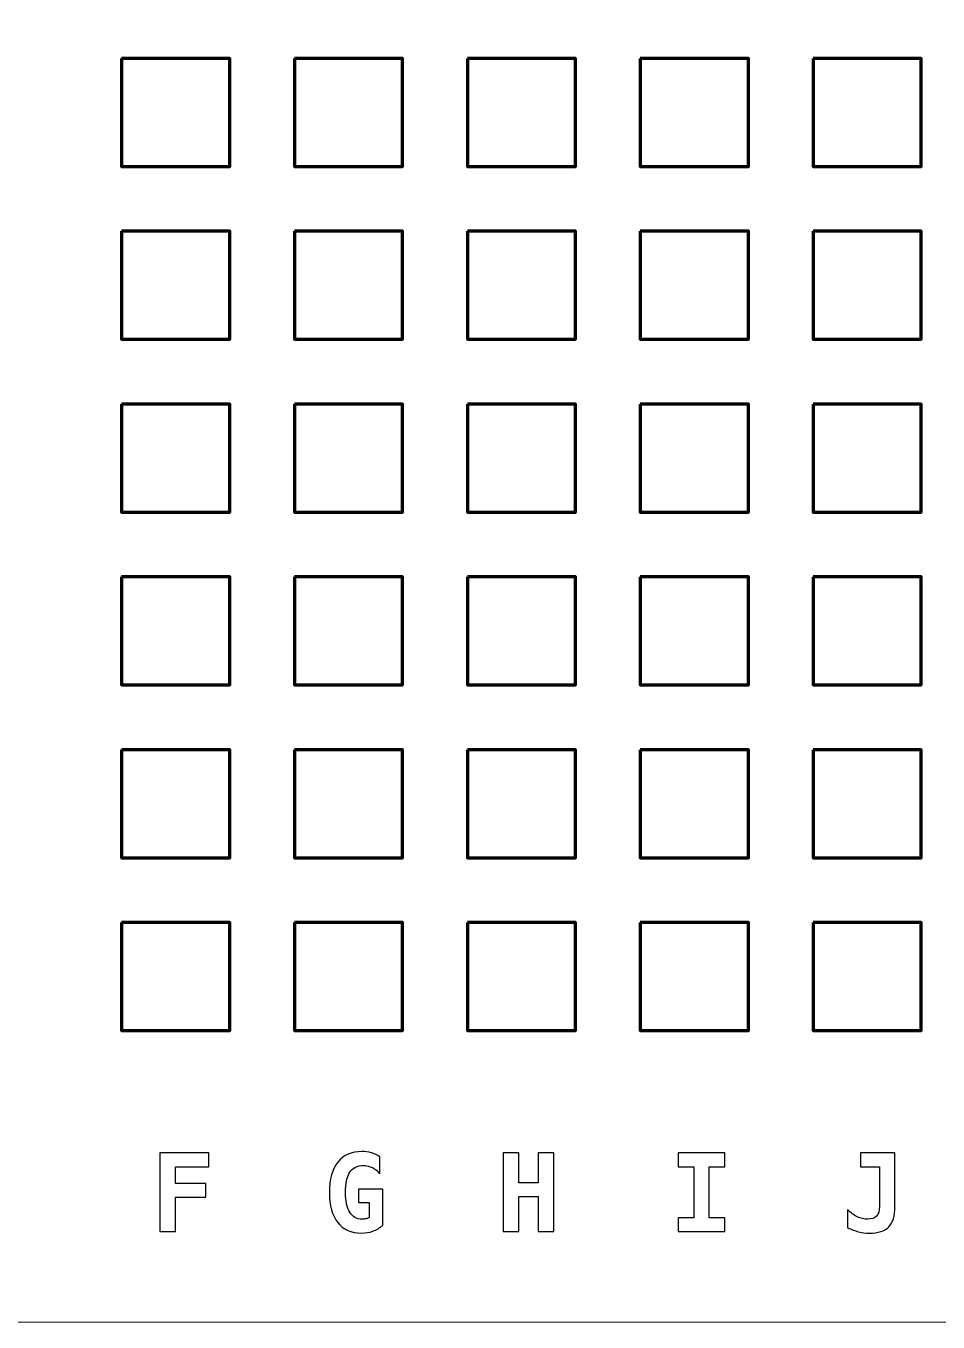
# Model space of a CAD drawing. Header units: centimetres. Extents: x -16.4 to -4.5, y -20.8 to -8.9.
# Drawn here: x -10.339 to -8.999, y -19.35 to -17.446 of the extents above; entities that cross this region are included whole.
import ezdxf

# ---------------------------------------------------------------- set-up
doc = ezdxf.new("R2010")
doc.units = ezdxf.units.CM
doc.header["$MEASUREMENT"] = 0
doc.layers.add('Layer 1', color=7, linetype='Continuous')

msp = doc.modelspace()

# ---------------------------------------------------------------- linework, layer by layer
at = {"layer": 'Layer 1', "color": 250, "lineweight": 5}
msp.add_open_spline([(-12.24632, -10.9682), (-12.24632, -10.9682), (-8.75382, -10.9682), (-8.75382, -10.9682), (-8.75382, -10.9682), (-8.75382, -10.9682), (-8.75382, -19.3502), (-8.75382, -19.3502), (-8.75382, -19.3502), (-8.75382, -19.3502), (-12.24632, -19.3502), (-12.24632, -19.3502), (-12.24632, -19.3502), (-12.24632, -19.3502), (-12.24632, -10.9682), (-12.24632, -10.9682)], degree=3, knots=[0, 0, 0, 0, 0.25, 0.25, 0.25, 0.25, 0.5, 0.5, 0.5, 0.5, 0.75, 0.75, 0.75, 0.75, 1, 1, 1, 1], dxfattribs=at)
at = {"layer": 'Layer 1', "color": 250, "lineweight": 158}
for points in [[(-10.19844, -17.49323), (-10.19844, -17.49323), (-10.03969, -17.49323), (-10.03969, -17.49323), (-10.03969, -17.49323), (-10.03969, -17.49323), (-10.03969, -17.65198), (-10.03969, -17.65198), (-10.03969, -17.65198), (-10.03969, -17.65198), (-10.19844, -17.65198), (-10.19844, -17.65198), (-10.19844, -17.65198), (-10.19844, -17.65198), (-10.19844, -17.49323), (-10.19844, -17.49323)], [(-9.94444, -17.49323), (-9.94444, -17.49323), (-9.78569, -17.49323), (-9.78569, -17.49323), (-9.78569, -17.49323), (-9.78569, -17.49323), (-9.78569, -17.65198), (-9.78569, -17.65198), (-9.78569, -17.65198), (-9.78569, -17.65198), (-9.94444, -17.65198), (-9.94444, -17.65198), (-9.94444, -17.65198), (-9.94444, -17.65198), (-9.94444, -17.49323), (-9.94444, -17.49323)], [(-9.69044, -17.49323), (-9.69044, -17.49323), (-9.53169, -17.49323), (-9.53169, -17.49323), (-9.53169, -17.49323), (-9.53169, -17.49323), (-9.53169, -17.65198), (-9.53169, -17.65198), (-9.53169, -17.65198), (-9.53169, -17.65198), (-9.69044, -17.65198), (-9.69044, -17.65198), (-9.69044, -17.65198), (-9.69044, -17.65198), (-9.69044, -17.49323), (-9.69044, -17.49323)], [(-9.43644, -17.49323), (-9.43644, -17.49323), (-9.27769, -17.49323), (-9.27769, -17.49323), (-9.27769, -17.49323), (-9.27769, -17.49323), (-9.27769, -17.65198), (-9.27769, -17.65198), (-9.27769, -17.65198), (-9.27769, -17.65198), (-9.43644, -17.65198), (-9.43644, -17.65198), (-9.43644, -17.65198), (-9.43644, -17.65198), (-9.43644, -17.49323), (-9.43644, -17.49323)], [(-9.18244, -17.49323), (-9.18244, -17.49323), (-9.02369, -17.49323), (-9.02369, -17.49323), (-9.02369, -17.49323), (-9.02369, -17.49323), (-9.02369, -17.65198), (-9.02369, -17.65198), (-9.02369, -17.65198), (-9.02369, -17.65198), (-9.18244, -17.65198), (-9.18244, -17.65198), (-9.18244, -17.65198), (-9.18244, -17.65198), (-9.18244, -17.49323), (-9.18244, -17.49323)], [(-10.19844, -17.74723), (-10.19844, -17.74723), (-10.03969, -17.74723), (-10.03969, -17.74723), (-10.03969, -17.74723), (-10.03969, -17.74723), (-10.03969, -17.90598), (-10.03969, -17.90598), (-10.03969, -17.90598), (-10.03969, -17.90598), (-10.19844, -17.90598), (-10.19844, -17.90598), (-10.19844, -17.90598), (-10.19844, -17.90598), (-10.19844, -17.74723), (-10.19844, -17.74723)], [(-9.94444, -17.74723), (-9.94444, -17.74723), (-9.78569, -17.74723), (-9.78569, -17.74723), (-9.78569, -17.74723), (-9.78569, -17.74723), (-9.78569, -17.90598), (-9.78569, -17.90598), (-9.78569, -17.90598), (-9.78569, -17.90598), (-9.94444, -17.90598), (-9.94444, -17.90598), (-9.94444, -17.90598), (-9.94444, -17.90598), (-9.94444, -17.74723), (-9.94444, -17.74723)], [(-9.69044, -17.74723), (-9.69044, -17.74723), (-9.53169, -17.74723), (-9.53169, -17.74723), (-9.53169, -17.74723), (-9.53169, -17.74723), (-9.53169, -17.90598), (-9.53169, -17.90598), (-9.53169, -17.90598), (-9.53169, -17.90598), (-9.69044, -17.90598), (-9.69044, -17.90598), (-9.69044, -17.90598), (-9.69044, -17.90598), (-9.69044, -17.74723), (-9.69044, -17.74723)], [(-9.43644, -17.74723), (-9.43644, -17.74723), (-9.27769, -17.74723), (-9.27769, -17.74723), (-9.27769, -17.74723), (-9.27769, -17.74723), (-9.27769, -17.90598), (-9.27769, -17.90598), (-9.27769, -17.90598), (-9.27769, -17.90598), (-9.43644, -17.90598), (-9.43644, -17.90598), (-9.43644, -17.90598), (-9.43644, -17.90598), (-9.43644, -17.74723), (-9.43644, -17.74723)], [(-9.18244, -17.74723), (-9.18244, -17.74723), (-9.02369, -17.74723), (-9.02369, -17.74723), (-9.02369, -17.74723), (-9.02369, -17.74723), (-9.02369, -17.90598), (-9.02369, -17.90598), (-9.02369, -17.90598), (-9.02369, -17.90598), (-9.18244, -17.90598), (-9.18244, -17.90598), (-9.18244, -17.90598), (-9.18244, -17.90598), (-9.18244, -17.74723), (-9.18244, -17.74723)], [(-10.19844, -18.00123), (-10.19844, -18.00123), (-10.03969, -18.00123), (-10.03969, -18.00123), (-10.03969, -18.00123), (-10.03969, -18.00123), (-10.03969, -18.15998), (-10.03969, -18.15998), (-10.03969, -18.15998), (-10.03969, -18.15998), (-10.19844, -18.15998), (-10.19844, -18.15998), (-10.19844, -18.15998), (-10.19844, -18.15998), (-10.19844, -18.00123), (-10.19844, -18.00123)], [(-9.94444, -18.00123), (-9.94444, -18.00123), (-9.78569, -18.00123), (-9.78569, -18.00123), (-9.78569, -18.00123), (-9.78569, -18.00123), (-9.78569, -18.15998), (-9.78569, -18.15998), (-9.78569, -18.15998), (-9.78569, -18.15998), (-9.94444, -18.15998), (-9.94444, -18.15998), (-9.94444, -18.15998), (-9.94444, -18.15998), (-9.94444, -18.00123), (-9.94444, -18.00123)], [(-9.69044, -18.00123), (-9.69044, -18.00123), (-9.53169, -18.00123), (-9.53169, -18.00123), (-9.53169, -18.00123), (-9.53169, -18.00123), (-9.53169, -18.15998), (-9.53169, -18.15998), (-9.53169, -18.15998), (-9.53169, -18.15998), (-9.69044, -18.15998), (-9.69044, -18.15998), (-9.69044, -18.15998), (-9.69044, -18.15998), (-9.69044, -18.00123), (-9.69044, -18.00123)], [(-9.43644, -18.00123), (-9.43644, -18.00123), (-9.27769, -18.00123), (-9.27769, -18.00123), (-9.27769, -18.00123), (-9.27769, -18.00123), (-9.27769, -18.15998), (-9.27769, -18.15998), (-9.27769, -18.15998), (-9.27769, -18.15998), (-9.43644, -18.15998), (-9.43644, -18.15998), (-9.43644, -18.15998), (-9.43644, -18.15998), (-9.43644, -18.00123), (-9.43644, -18.00123)], [(-9.18244, -18.00123), (-9.18244, -18.00123), (-9.02369, -18.00123), (-9.02369, -18.00123), (-9.02369, -18.00123), (-9.02369, -18.00123), (-9.02369, -18.15998), (-9.02369, -18.15998), (-9.02369, -18.15998), (-9.02369, -18.15998), (-9.18244, -18.15998), (-9.18244, -18.15998), (-9.18244, -18.15998), (-9.18244, -18.15998), (-9.18244, -18.00123), (-9.18244, -18.00123)], [(-10.19844, -18.25523), (-10.19844, -18.25523), (-10.03969, -18.25523), (-10.03969, -18.25523), (-10.03969, -18.25523), (-10.03969, -18.25523), (-10.03969, -18.41398), (-10.03969, -18.41398), (-10.03969, -18.41398), (-10.03969, -18.41398), (-10.19844, -18.41398), (-10.19844, -18.41398), (-10.19844, -18.41398), (-10.19844, -18.41398), (-10.19844, -18.25523), (-10.19844, -18.25523)], [(-9.94444, -18.25523), (-9.94444, -18.25523), (-9.78569, -18.25523), (-9.78569, -18.25523), (-9.78569, -18.25523), (-9.78569, -18.25523), (-9.78569, -18.41398), (-9.78569, -18.41398), (-9.78569, -18.41398), (-9.78569, -18.41398), (-9.94444, -18.41398), (-9.94444, -18.41398), (-9.94444, -18.41398), (-9.94444, -18.41398), (-9.94444, -18.25523), (-9.94444, -18.25523)], [(-9.69044, -18.25523), (-9.69044, -18.25523), (-9.53169, -18.25523), (-9.53169, -18.25523), (-9.53169, -18.25523), (-9.53169, -18.25523), (-9.53169, -18.41398), (-9.53169, -18.41398), (-9.53169, -18.41398), (-9.53169, -18.41398), (-9.69044, -18.41398), (-9.69044, -18.41398), (-9.69044, -18.41398), (-9.69044, -18.41398), (-9.69044, -18.25523), (-9.69044, -18.25523)], [(-9.43644, -18.25523), (-9.43644, -18.25523), (-9.27769, -18.25523), (-9.27769, -18.25523), (-9.27769, -18.25523), (-9.27769, -18.25523), (-9.27769, -18.41398), (-9.27769, -18.41398), (-9.27769, -18.41398), (-9.27769, -18.41398), (-9.43644, -18.41398), (-9.43644, -18.41398), (-9.43644, -18.41398), (-9.43644, -18.41398), (-9.43644, -18.25523), (-9.43644, -18.25523)], [(-9.18244, -18.25523), (-9.18244, -18.25523), (-9.02369, -18.25523), (-9.02369, -18.25523), (-9.02369, -18.25523), (-9.02369, -18.25523), (-9.02369, -18.41398), (-9.02369, -18.41398), (-9.02369, -18.41398), (-9.02369, -18.41398), (-9.18244, -18.41398), (-9.18244, -18.41398), (-9.18244, -18.41398), (-9.18244, -18.41398), (-9.18244, -18.25523), (-9.18244, -18.25523)], [(-10.19844, -18.50923), (-10.19844, -18.50923), (-10.03969, -18.50923), (-10.03969, -18.50923), (-10.03969, -18.50923), (-10.03969, -18.50923), (-10.03969, -18.66798), (-10.03969, -18.66798), (-10.03969, -18.66798), (-10.03969, -18.66798), (-10.19844, -18.66798), (-10.19844, -18.66798), (-10.19844, -18.66798), (-10.19844, -18.66798), (-10.19844, -18.50923), (-10.19844, -18.50923)], [(-9.94444, -18.50923), (-9.94444, -18.50923), (-9.78569, -18.50923), (-9.78569, -18.50923), (-9.78569, -18.50923), (-9.78569, -18.50923), (-9.78569, -18.66798), (-9.78569, -18.66798), (-9.78569, -18.66798), (-9.78569, -18.66798), (-9.94444, -18.66798), (-9.94444, -18.66798), (-9.94444, -18.66798), (-9.94444, -18.66798), (-9.94444, -18.50923), (-9.94444, -18.50923)], [(-9.69044, -18.50923), (-9.69044, -18.50923), (-9.53169, -18.50923), (-9.53169, -18.50923), (-9.53169, -18.50923), (-9.53169, -18.50923), (-9.53169, -18.66798), (-9.53169, -18.66798), (-9.53169, -18.66798), (-9.53169, -18.66798), (-9.69044, -18.66798), (-9.69044, -18.66798), (-9.69044, -18.66798), (-9.69044, -18.66798), (-9.69044, -18.50923), (-9.69044, -18.50923)], [(-9.43644, -18.50923), (-9.43644, -18.50923), (-9.27769, -18.50923), (-9.27769, -18.50923), (-9.27769, -18.50923), (-9.27769, -18.50923), (-9.27769, -18.66798), (-9.27769, -18.66798), (-9.27769, -18.66798), (-9.27769, -18.66798), (-9.43644, -18.66798), (-9.43644, -18.66798), (-9.43644, -18.66798), (-9.43644, -18.66798), (-9.43644, -18.50923), (-9.43644, -18.50923)], [(-9.18244, -18.50923), (-9.18244, -18.50923), (-9.02369, -18.50923), (-9.02369, -18.50923), (-9.02369, -18.50923), (-9.02369, -18.50923), (-9.02369, -18.66798), (-9.02369, -18.66798), (-9.02369, -18.66798), (-9.02369, -18.66798), (-9.18244, -18.66798), (-9.18244, -18.66798), (-9.18244, -18.66798), (-9.18244, -18.66798), (-9.18244, -18.50923), (-9.18244, -18.50923)], [(-10.19844, -18.76323), (-10.19844, -18.76323), (-10.03969, -18.76323), (-10.03969, -18.76323), (-10.03969, -18.76323), (-10.03969, -18.76323), (-10.03969, -18.92198), (-10.03969, -18.92198), (-10.03969, -18.92198), (-10.03969, -18.92198), (-10.19844, -18.92198), (-10.19844, -18.92198), (-10.19844, -18.92198), (-10.19844, -18.92198), (-10.19844, -18.76323), (-10.19844, -18.76323)], [(-9.94444, -18.76323), (-9.94444, -18.76323), (-9.78569, -18.76323), (-9.78569, -18.76323), (-9.78569, -18.76323), (-9.78569, -18.76323), (-9.78569, -18.92198), (-9.78569, -18.92198), (-9.78569, -18.92198), (-9.78569, -18.92198), (-9.94444, -18.92198), (-9.94444, -18.92198), (-9.94444, -18.92198), (-9.94444, -18.92198), (-9.94444, -18.76323), (-9.94444, -18.76323)], [(-9.69044, -18.76323), (-9.69044, -18.76323), (-9.53169, -18.76323), (-9.53169, -18.76323), (-9.53169, -18.76323), (-9.53169, -18.76323), (-9.53169, -18.92198), (-9.53169, -18.92198), (-9.53169, -18.92198), (-9.53169, -18.92198), (-9.69044, -18.92198), (-9.69044, -18.92198), (-9.69044, -18.92198), (-9.69044, -18.92198), (-9.69044, -18.76323), (-9.69044, -18.76323)], [(-9.43644, -18.76323), (-9.43644, -18.76323), (-9.27769, -18.76323), (-9.27769, -18.76323), (-9.27769, -18.76323), (-9.27769, -18.76323), (-9.27769, -18.92198), (-9.27769, -18.92198), (-9.27769, -18.92198), (-9.27769, -18.92198), (-9.43644, -18.92198), (-9.43644, -18.92198), (-9.43644, -18.92198), (-9.43644, -18.92198), (-9.43644, -18.76323), (-9.43644, -18.76323)], [(-9.18244, -18.76323), (-9.18244, -18.76323), (-9.02369, -18.76323), (-9.02369, -18.76323), (-9.02369, -18.76323), (-9.02369, -18.76323), (-9.02369, -18.92198), (-9.02369, -18.92198), (-9.02369, -18.92198), (-9.02369, -18.92198), (-9.18244, -18.92198), (-9.18244, -18.92198), (-9.18244, -18.92198), (-9.18244, -18.92198), (-9.18244, -18.76323), (-9.18244, -18.76323)]]:
    msp.add_open_spline(points, degree=3, knots=[0, 0, 0, 0, 0.25, 0.25, 0.25, 0.25, 0.5, 0.5, 0.5, 0.5, 0.75, 0.75, 0.75, 0.75, 1, 1, 1, 1], dxfattribs=at)
at = {"layer": 'Layer 1'}
for points, knots in [([(-10.07027, -19.12185), (-10.07027, -19.12185), (-10.11941, -19.12185), (-10.11941, -19.12185), (-10.11941, -19.12185), (-10.11941, -19.12185), (-10.11941, -19.14675), (-10.11941, -19.14675), (-10.11941, -19.14675), (-10.11941, -19.14675), (-10.07468, -19.14675), (-10.07468, -19.14675), (-10.07468, -19.14675), (-10.07468, -19.14675), (-10.07468, -19.16688), (-10.07468, -19.16688), (-10.07468, -19.16688), (-10.07468, -19.16688), (-10.11941, -19.16688), (-10.11941, -19.16688), (-10.11941, -19.16688), (-10.11941, -19.16688), (-10.11941, -19.21724), (-10.11941, -19.21724), (-10.11941, -19.21724), (-10.11941, -19.21724), (-10.14221, -19.21724), (-10.14221, -19.21724), (-10.14221, -19.21724), (-10.14221, -19.21724), (-10.14221, -19.10172), (-10.14221, -19.10172), (-10.14221, -19.10172), (-10.14221, -19.10172), (-10.07027, -19.10172), (-10.07027, -19.10172), (-10.07027, -19.10172), (-10.07027, -19.10172), (-10.07027, -19.12185), (-10.07027, -19.12185)], [0, 0, 0, 0, 0.1, 0.1, 0.1, 0.1, 0.2, 0.2, 0.2, 0.2, 0.3, 0.3, 0.3, 0.3, 0.4, 0.4, 0.4, 0.4, 0.5, 0.5, 0.5, 0.5, 0.6, 0.6, 0.6, 0.6, 0.7, 0.7, 0.7, 0.7, 0.8, 0.8, 0.8, 0.8, 0.9, 0.9, 0.9, 0.9, 1, 1, 1, 1]), ([(-9.83482, -19.19635), (-9.83482, -19.19635), (-9.83482, -19.17432), (-9.83482, -19.17432), (-9.83482, -19.17432), (-9.83482, -19.17432), (-9.85046, -19.17432), (-9.85046, -19.17432), (-9.85046, -19.17432), (-9.85046, -19.17432), (-9.85046, -19.15512), (-9.85046, -19.15512), (-9.85046, -19.15512), (-9.85046, -19.15512), (-9.81487, -19.15512), (-9.81487, -19.15512), (-9.81487, -19.15512), (-9.81487, -19.15512), (-9.81487, -19.20805), (-9.81487, -19.20805), (-9.81487, -19.20805), (-9.81925, -19.2118), (-9.82408, -19.21465), (-9.82936, -19.21658), (-9.82936, -19.21658), (-9.83466, -19.21851), (-9.84032, -19.21948), (-9.84634, -19.21948), (-9.84634, -19.21948), (-9.86131, -19.21948), (-9.87285, -19.21428), (-9.881, -19.2039), (-9.881, -19.2039), (-9.88916, -19.1935), (-9.89323, -19.17873), (-9.89323, -19.15959), (-9.89323, -19.15959), (-9.89323, -19.14015), (-9.88911, -19.12531), (-9.8809, -19.11503), (-9.8809, -19.11503), (-9.87267, -19.10476), (-9.86078, -19.09964), (-9.84525, -19.09964), (-9.84525, -19.09964), (-9.84061, -19.09964), (-9.83606, -19.1003), (-9.83157, -19.10162), (-9.83157, -19.10162), (-9.82708, -19.10291), (-9.82287, -19.10481), (-9.81896, -19.1073), (-9.81896, -19.1073), (-9.81896, -19.1073), (-9.81896, -19.1326), (-9.81896, -19.1326), (-9.81896, -19.1326), (-9.82216, -19.12848), (-9.82582, -19.12536), (-9.82999, -19.12327), (-9.82999, -19.12327), (-9.83414, -19.12119), (-9.83868, -19.12013), (-9.84364, -19.12013), (-9.84364, -19.12013), (-9.85231, -19.12013), (-9.8588, -19.12341), (-9.86308, -19.12993), (-9.86308, -19.12993), (-9.86736, -19.13645), (-9.8695, -19.14633), (-9.8695, -19.15959), (-9.8695, -19.15959), (-9.8695, -19.17245), (-9.86744, -19.18222), (-9.86332, -19.18893), (-9.86332, -19.18893), (-9.85917, -19.19564), (-9.85318, -19.19899), (-9.84528, -19.19899), (-9.84528, -19.19899), (-9.8429, -19.19899), (-9.84084, -19.19878), (-9.83907, -19.19833), (-9.83907, -19.19833), (-9.83733, -19.19791), (-9.83591, -19.19725), (-9.83482, -19.19635)], [0, 0, 0, 0, 0.0454545, 0.0454545, 0.0454545, 0.0454545, 0.0909091, 0.0909091, 0.0909091, 0.0909091, 0.1363636, 0.1363636, 0.1363636, 0.1363636, 0.1818182, 0.1818182, 0.1818182, 0.1818182, 0.2272727, 0.2272727, 0.2272727, 0.2272727, 0.2727273, 0.2727273, 0.2727273, 0.2727273, 0.3181818, 0.3181818, 0.3181818, 0.3181818, 0.3636364, 0.3636364, 0.3636364, 0.3636364, 0.4090909, 0.4090909, 0.4090909, 0.4090909, 0.4545455, 0.4545455, 0.4545455, 0.4545455, 0.5, 0.5, 0.5, 0.5, 0.5454545, 0.5454545, 0.5454545, 0.5454545, 0.5909091, 0.5909091, 0.5909091, 0.5909091, 0.6363636, 0.6363636, 0.6363636, 0.6363636, 0.6818182, 0.6818182, 0.6818182, 0.6818182, 0.7272727, 0.7272727, 0.7272727, 0.7272727, 0.7727273, 0.7727273, 0.7727273, 0.7727273, 0.8181818, 0.8181818, 0.8181818, 0.8181818, 0.8636364, 0.8636364, 0.8636364, 0.8636364, 0.9090909, 0.9090909, 0.9090909, 0.9090909, 0.9545455, 0.9545455, 0.9545455, 0.9545455, 1, 1, 1, 1]), ([(-9.6377, -19.10172), (-9.6377, -19.10172), (-9.61489, -19.10172), (-9.61489, -19.10172), (-9.61489, -19.10172), (-9.61489, -19.10172), (-9.61489, -19.14575), (-9.61489, -19.14575), (-9.61489, -19.14575), (-9.61489, -19.14575), (-9.58632, -19.14575), (-9.58632, -19.14575), (-9.58632, -19.14575), (-9.58632, -19.14575), (-9.58632, -19.10172), (-9.58632, -19.10172), (-9.58632, -19.10172), (-9.58632, -19.10172), (-9.56351, -19.10172), (-9.56351, -19.10172), (-9.56351, -19.10172), (-9.56351, -19.10172), (-9.56351, -19.21724), (-9.56351, -19.21724), (-9.56351, -19.21724), (-9.56351, -19.21724), (-9.58632, -19.21724), (-9.58632, -19.21724), (-9.58632, -19.21724), (-9.58632, -19.21724), (-9.58632, -19.16587), (-9.58632, -19.16587), (-9.58632, -19.16587), (-9.58632, -19.16587), (-9.61489, -19.16587), (-9.61489, -19.16587), (-9.61489, -19.16587), (-9.61489, -19.16587), (-9.61489, -19.21724), (-9.61489, -19.21724), (-9.61489, -19.21724), (-9.61489, -19.21724), (-9.6377, -19.21724), (-9.6377, -19.21724), (-9.6377, -19.21724), (-9.6377, -19.21724), (-9.6377, -19.10172), (-9.6377, -19.10172)], [0, 0, 0, 0, 0.0833333, 0.0833333, 0.0833333, 0.0833333, 0.1666667, 0.1666667, 0.1666667, 0.1666667, 0.25, 0.25, 0.25, 0.25, 0.3333333, 0.3333333, 0.3333333, 0.3333333, 0.4166667, 0.4166667, 0.4166667, 0.4166667, 0.5, 0.5, 0.5, 0.5, 0.5833333, 0.5833333, 0.5833333, 0.5833333, 0.6666667, 0.6666667, 0.6666667, 0.6666667, 0.75, 0.75, 0.75, 0.75, 0.8333333, 0.8333333, 0.8333333, 0.8333333, 0.9166667, 0.9166667, 0.9166667, 0.9166667, 1, 1, 1, 1]), ([(-9.38098, -19.12185), (-9.38098, -19.12185), (-9.38098, -19.10172), (-9.38098, -19.10172), (-9.38098, -19.10172), (-9.38098, -19.10172), (-9.31223, -19.10172), (-9.31223, -19.10172), (-9.31223, -19.10172), (-9.31223, -19.10172), (-9.31223, -19.12185), (-9.31223, -19.12185), (-9.31223, -19.12185), (-9.31223, -19.12185), (-9.33519, -19.12185), (-9.33519, -19.12185), (-9.33519, -19.12185), (-9.33519, -19.12185), (-9.33519, -19.19712), (-9.33519, -19.19712), (-9.33519, -19.19712), (-9.33519, -19.19712), (-9.31223, -19.19712), (-9.31223, -19.19712), (-9.31223, -19.19712), (-9.31223, -19.19712), (-9.31223, -19.21724), (-9.31223, -19.21724), (-9.31223, -19.21724), (-9.31223, -19.21724), (-9.38098, -19.21724), (-9.38098, -19.21724), (-9.38098, -19.21724), (-9.38098, -19.21724), (-9.38098, -19.19712), (-9.38098, -19.19712), (-9.38098, -19.19712), (-9.38098, -19.19712), (-9.35801, -19.19712), (-9.35801, -19.19712), (-9.35801, -19.19712), (-9.35801, -19.19712), (-9.35801, -19.12185), (-9.35801, -19.12185), (-9.35801, -19.12185), (-9.35801, -19.12185), (-9.38098, -19.12185), (-9.38098, -19.12185)], [0, 0, 0, 0, 0.0833333, 0.0833333, 0.0833333, 0.0833333, 0.1666667, 0.1666667, 0.1666667, 0.1666667, 0.25, 0.25, 0.25, 0.25, 0.3333333, 0.3333333, 0.3333333, 0.3333333, 0.4166667, 0.4166667, 0.4166667, 0.4166667, 0.5, 0.5, 0.5, 0.5, 0.5833333, 0.5833333, 0.5833333, 0.5833333, 0.6666667, 0.6666667, 0.6666667, 0.6666667, 0.75, 0.75, 0.75, 0.75, 0.8333333, 0.8333333, 0.8333333, 0.8333333, 0.9166667, 0.9166667, 0.9166667, 0.9166667, 1, 1, 1, 1]), ([(-9.13187, -19.21151), (-9.13187, -19.21151), (-9.13187, -19.18505), (-9.13187, -19.18505), (-9.13187, -19.18505), (-9.12743, -19.18959), (-9.1227, -19.19305), (-9.11766, -19.19543), (-9.11766, -19.19543), (-9.11265, -19.1978), (-9.10758, -19.19899), (-9.10245, -19.19899), (-9.10245, -19.19899), (-9.09649, -19.19899), (-9.0921, -19.19749), (-9.0893, -19.1945), (-9.0893, -19.1945), (-9.08653, -19.19152), (-9.08513, -19.18674), (-9.08513, -19.18016), (-9.08513, -19.18016), (-9.08513, -19.18016), (-9.08513, -19.12185), (-9.08513, -19.12185), (-9.08513, -19.12185), (-9.08513, -19.12185), (-9.11307, -19.12185), (-9.11307, -19.12185), (-9.11307, -19.12185), (-9.11307, -19.12185), (-9.11307, -19.10172), (-9.11307, -19.10172), (-9.11307, -19.10172), (-9.11307, -19.10172), (-9.06232, -19.10172), (-9.06232, -19.10172), (-9.06232, -19.10172), (-9.06232, -19.10172), (-9.06232, -19.18016), (-9.06232, -19.18016), (-9.06232, -19.18016), (-9.06232, -19.19426), (-9.06527, -19.20433), (-9.07116, -19.2104), (-9.07116, -19.2104), (-9.07707, -19.21645), (-9.08682, -19.21948), (-9.10039, -19.21948), (-9.10039, -19.21948), (-9.10528, -19.21948), (-9.1104, -19.21882), (-9.11573, -19.21748), (-9.11573, -19.21748), (-9.12106, -19.21613), (-9.12645, -19.21415), (-9.13187, -19.21151)], [0, 0, 0, 0, 0.0714286, 0.0714286, 0.0714286, 0.0714286, 0.1428571, 0.1428571, 0.1428571, 0.1428571, 0.2142857, 0.2142857, 0.2142857, 0.2142857, 0.2857143, 0.2857143, 0.2857143, 0.2857143, 0.3571429, 0.3571429, 0.3571429, 0.3571429, 0.4285714, 0.4285714, 0.4285714, 0.4285714, 0.5, 0.5, 0.5, 0.5, 0.5714286, 0.5714286, 0.5714286, 0.5714286, 0.6428571, 0.6428571, 0.6428571, 0.6428571, 0.7142857, 0.7142857, 0.7142857, 0.7142857, 0.7857143, 0.7857143, 0.7857143, 0.7857143, 0.8571429, 0.8571429, 0.8571429, 0.8571429, 0.9285714, 0.9285714, 0.9285714, 0.9285714, 1, 1, 1, 1])]:
    msp.add_open_spline(points, degree=3, knots=knots, dxfattribs=at)

doc.saveas('drawing.dxf')
